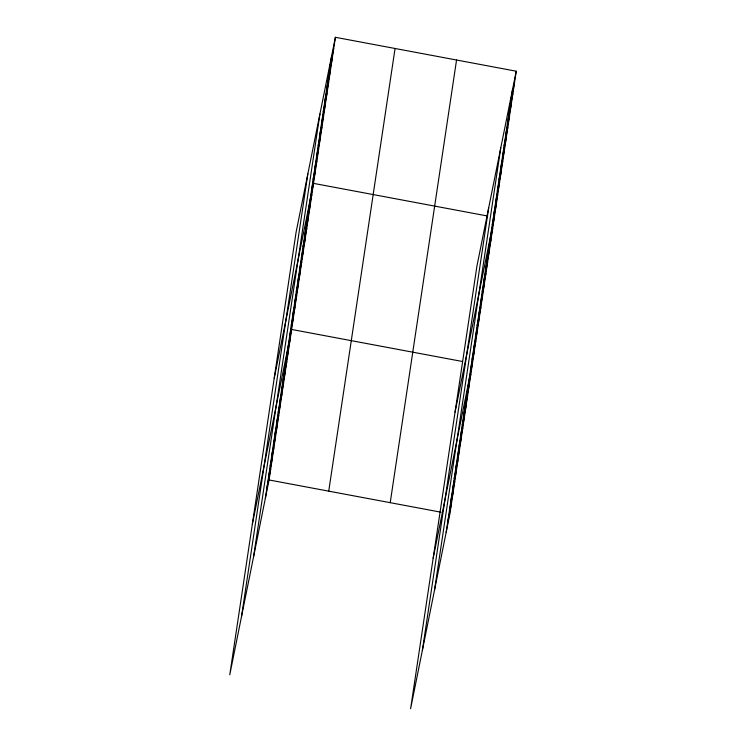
<?xml version="1.0" encoding="UTF-8"?>
<svg xmlns="http://www.w3.org/2000/svg" width="746" height="746" viewBox="0 0 746 746"><rect width="100%" height="100%" fill="white"/><g stroke="black" fill="none" stroke-linecap="round" stroke-linejoin="round"><path stroke-width="1.12" d="M241.499 616.597L307.837 173.93M253.593 556.628L319.931 113.961M265.334 498.431L331.662 55.764M335.392 37.3L296.106 232.127L229.768 674.794L269.054 479.967L335.392 37.3L516.232 71.206L449.894 513.873L410.608 708.7L476.946 266.033L516.232 71.206M328.734 491.157L395.063 48.49M390.214 502.683L456.552 60.016M422.348 650.503L488.686 207.836M434.442 590.534L500.771 147.867M446.173 532.327L512.511 89.669M329.984 67L333.704 48.537M328.296 78.237L332.017 59.773M326.617 89.473L330.338 71.01M324.93 100.71L328.65 82.246M323.242 111.947L326.972 93.483M321.563 123.183L325.284 104.72M319.875 134.42L323.596 115.956M318.197 145.656L321.918 127.193M316.509 156.893L320.23 138.43M314.831 168.13L318.551 149.666M313.143 179.366L316.863 160.903M311.455 190.603L315.185 172.139M274.211 378.213L313.497 183.376L487.707 216.042M308.089 213.076L311.809 194.613M306.41 224.313L310.131 205.849M304.722 235.549L308.443 217.086M303.035 246.786L306.765 228.323M301.356 258.023L305.077 239.559M299.668 269.259L303.398 250.805M297.99 280.496L301.71 262.042M296.302 291.733L300.023 273.278M294.623 302.969L298.344 284.515M292.936 314.206L296.656 295.752M291.248 325.442L294.978 306.988M289.569 336.688L293.29 318.225M252.325 524.289L291.602 329.462L462.501 361.502M286.268 358.667L289.998 340.213M284.664 369.419L288.385 350.956M283.051 380.171L286.772 361.707M281.438 390.923L285.159 372.459M279.825 401.674L283.555 383.211M278.221 412.426L281.941 393.963M276.607 423.178L280.328 404.714M274.994 433.92L278.715 415.466M273.381 444.672L277.111 426.208M271.777 455.424L275.498 436.96M270.164 466.175L273.885 447.712M268.551 476.927L272.271 458.464M266.937 487.679L270.667 469.215M510.823 100.906L514.553 82.442M509.145 112.142L512.866 93.679M507.457 123.379L511.178 104.916M505.779 134.616L509.499 116.152M504.091 145.852L507.812 127.389M502.403 157.089L506.133 138.625M500.725 168.326L504.445 149.862M499.037 179.562L502.757 161.099M497.358 190.799L501.079 172.335M495.67 202.035L499.391 183.572M493.992 213.272L497.713 194.809M492.304 224.509L496.025 206.045M455.06 412.118L494.346 217.282M488.938 246.982L492.658 228.518M487.25 258.219L490.971 239.755M485.571 269.455L489.292 250.992M483.884 280.692L487.604 262.228M482.196 291.928L485.926 273.465M480.517 303.165L484.238 284.702M478.829 314.402L482.55 295.938M477.151 325.638L480.872 307.175M475.463 336.875L479.184 318.411M473.785 348.112L477.505 329.648M472.097 359.348L475.817 340.885M470.409 370.585L474.139 352.131M433.165 558.195L472.451 363.367M467.117 392.573L470.838 374.11M465.504 403.325L469.225 384.861M463.891 414.077L467.621 395.613M462.287 424.828L466.008 406.365M460.674 435.58L464.394 417.117M459.06 446.332L462.781 427.868M457.447 457.074L461.177 438.62M455.843 467.826L459.564 449.362M454.23 478.578L457.951 460.114M452.617 489.329L456.338 470.866M451.004 500.081L454.734 481.618M449.4 510.833L453.12 492.369M447.786 521.585L451.507 503.121M269.054 479.967L441.054 512.213"/></g></svg>
